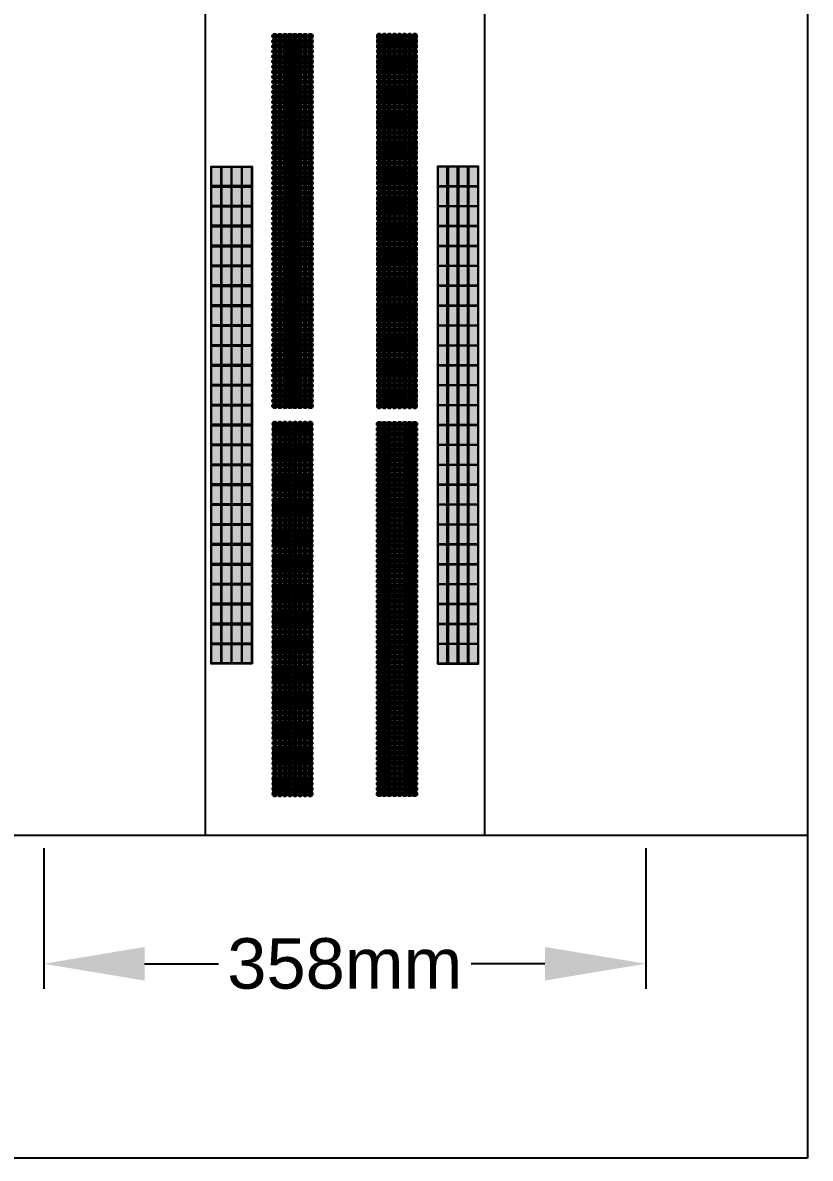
# Model space of a CAD drawing. Header units: millimetres. Extents: x 3045 to 4291, y 1005 to 2028.
# Drawn here: x 3550 to 4019, y 1005 to 1680 of the extents above; entities that cross this region are included whole.
import ezdxf

# ---------------------------------------------------------------- set-up
doc = ezdxf.new("R2010")
doc.units = ezdxf.units.MM
doc.styles.get("Standard").update_dxf_attribs({"font": 'arial.ttf'})
doc.dimstyles.new('dimension', dxfattribs={"dimscale": 12, "dimtxt": 2.5, "dimasz": 5, "dimexe": 1.25, "dimexo": 0.625, "dimtad": 0, "dimtih": 1, "dimtoh": 1, "dimdsep": 46, "dimtxsty": 'Standard', "dimcen": 2.5, "dimclrd": 30, "dimclre": 30, "dimclrt": 30, "dimadec": 0, "dimazin": 0, "dimtfac": 1, "dimtmove": 0, "dimatfit": 3, "dimfxl": 1, "dimtfillclr": 5, "dimarcsym": 0})

# ---------------------------------------------------------------- blocks, each defined once
blk = doc.blocks.new('*D17')
at = {"color": 30, "lineweight": -2, "transparency": 16777216}
for p, q in [((4024.4, 1889.01), (4233.55, 1889.01)), ((4218.55, 1829.01), (4218.55, 1469.83)), ((4218.55, 1065.01), (4218.55, 1424.19)), ((4024.4, 1005.01), (4233.55, 1005.01))]:
    blk.add_line(p, q, dxfattribs=at)
at = {"color": 30, "transparency": 16777216}
for points in [[(4208.55, 1829.01), (4228.55, 1829.01), (4218.55, 1889.01)], [(4208.55, 1065.01), (4228.55, 1065.01), (4218.55, 1005.01)]]:
    blk.add_solid(points, dxfattribs=at)
at = {"layer": 'Defpoints', "color": 0, "transparency": 16777216}
for p in [(4016.9, 1889.01), (4016.9, 1005.01), (4218.55, 1005.01)]:
    blk.add_point(p, dxfattribs=at)
at = {"color": 30, "transparency": 16777216, "insert": (4218.55, 1447.01), "char_height": 30, "attachment_point": 5}
blk.add_mtext('884mm', dxfattribs=at)
blk = doc.blocks.new('*U138')
at = {"true_color": 0xed1f24}
h = blk.add_hatch(color=240, dxfattribs=at)
h.dxf.hatch_style = 1
h.paths.add_polyline_path([(-3.05, -5.915), (3.05, -5.915), (3.05, 5.915), (-3.05, 5.915)])
h.paths.add_polyline_path([(-2.8, -5.665), (2.8, -5.665), (2.8, 5.665), (-2.8, 5.665)], flags=16)
at = {"true_color": 0x636466}
h = blk.add_hatch(color=251, dxfattribs=at)
h.dxf.hatch_style = 1
h.paths.add_polyline_path([(-2.8, -5.665), (2.8, -5.665), (2.8, 5.665), (-2.8, 5.665)])
for points in [[(-3.05, -5.915), (3.05, -5.915), (3.05, 5.915), (-3.05, 5.915)], [(-2.8, -5.665), (2.8, -5.665), (2.8, 5.665), (-2.8, 5.665)]]:
    blk.add_lwpolyline(points, close=True)
blk = doc.blocks.new('*U139')
at = {"color": 0, "linetype": 'ByBlock', "lineweight": -2, "transparency": 16777216}
for p in [(0, 283.92), (6.1, 283.92), (12.2, 283.92), (18.3, 283.92), (0, 272.09), (6.1, 272.09), (12.2, 272.09), (18.3, 272.09), (0, 260.26), (6.1, 260.26), (12.2, 260.26), (18.3, 260.26), (0, 248.43), (6.1, 248.43), (12.2, 248.43), (18.3, 248.43), (0, 236.6), (6.1, 236.6), (12.2, 236.6), (18.3, 236.6), (0, 224.77), (6.1, 224.77), (12.2, 224.77), (18.3, 224.77), (0, 212.94), (6.1, 212.94), (12.2, 212.94), (18.3, 212.94), (0, 201.11), (6.1, 201.11), (12.2, 201.11), (18.3, 201.11), (0, 189.28), (6.1, 189.28), (12.2, 189.28), (18.3, 189.28), (0, 177.45), (6.1, 177.45), (12.2, 177.45), (18.3, 177.45), (0, 165.62), (6.1, 165.62), (12.2, 165.62), (18.3, 165.62), (0, 153.79), (6.1, 153.79), (12.2, 153.79), (18.3, 153.79), (0, 141.96), (6.1, 141.96), (12.2, 141.96), (18.3, 141.96), (0, 130.13), (6.1, 130.13), (12.2, 130.13), (18.3, 130.13), (0, 118.3), (6.1, 118.3), (12.2, 118.3), (18.3, 118.3), (0, 106.47), (6.1, 106.47), (12.2, 106.47), (18.3, 106.47), (0, 94.64), (6.1, 94.64), (12.2, 94.64), (18.3, 94.64), (0, 82.81), (6.1, 82.81), (12.2, 82.81), (18.3, 82.81), (0, 70.98), (6.1, 70.98), (12.2, 70.98), (18.3, 70.98), (0, 59.15), (6.1, 59.15), (12.2, 59.15), (18.3, 59.15), (0, 47.32), (6.1, 47.32), (12.2, 47.32), (18.3, 47.32), (0, 35.49), (6.1, 35.49), (12.2, 35.49), (18.3, 35.49), (0, 23.66), (6.1, 23.66), (12.2, 23.66), (18.3, 23.66), (0, 11.83), (6.1, 11.83), (12.2, 11.83), (18.3, 11.83), (0, 0), (6.1, 0), (12.2, 0), (18.3, 0)]:
    blk.add_blockref('*U138', p, dxfattribs=at)
blk = doc.blocks.new('*U140')
at = {"true_color": 0x939598}
h = blk.add_hatch(color=252, dxfattribs=at)
h.dxf.hatch_style = 1
h.paths.add_polyline_path([(1.505, 0, 1), (-1.505, 0, 1)])
h.paths.add_polyline_path([(1.38, 0, 1), (-1.38, 0, 1)], flags=16)
at = {"true_color": 0x991b1e}
h = blk.add_hatch(color=244, dxfattribs=at)
h.dxf.hatch_style = 1
h.paths.add_polyline_path([(1.38, 0, 1), (-1.38, 0, 1)])
for radius in [1.505, 1.38]:
    blk.add_circle((0, 0), radius)
blk = doc.blocks.new('*U141')
at = {"color": 0, "linetype": 'ByBlock', "lineweight": -2, "transparency": 16777216}
for p in [(0, 219.73), (0, 216.72), (3.01, 219.73), (3.01, 216.72), (6.02, 219.73), (6.02, 216.72), (9.03, 219.73), (9.03, 216.72), (12.04, 219.73), (12.04, 216.72), (15.05, 219.73), (15.05, 216.72), (18.06, 219.73), (18.06, 216.72), (21.07, 219.73), (21.07, 216.72), (0, 213.71), (0, 210.7), (3.01, 213.71), (3.01, 210.7), (6.02, 213.71), (6.02, 210.7), (9.03, 213.71), (9.03, 210.7), (12.04, 213.71), (12.04, 210.7), (15.05, 213.71), (15.05, 210.7), (18.06, 213.71), (18.06, 210.7), (21.07, 213.71), (21.07, 210.7), (0, 207.69), (0, 204.68), (0, 201.67), (3.01, 207.69), (3.01, 204.68), (3.01, 201.67), (6.02, 207.69), (6.02, 204.68), (6.02, 201.67), (9.03, 207.69), (9.03, 204.68), (9.03, 201.67), (12.04, 207.69), (12.04, 204.68), (12.04, 201.67), (15.05, 207.69), (15.05, 204.68), (15.05, 201.67), (18.06, 207.69), (18.06, 204.68), (18.06, 201.67), (21.07, 207.69), (21.07, 204.68), (21.07, 201.67), (0, 198.66), (0, 195.65), (3.01, 198.66), (3.01, 195.65), (6.02, 198.66), (6.02, 195.65), (9.03, 198.66), (9.03, 195.65), (12.04, 198.66), (12.04, 195.65), (15.05, 198.66), (15.05, 195.65), (18.06, 198.66), (18.06, 195.65), (21.07, 198.66), (21.07, 195.65), (0, 192.64), (0, 189.63), (3.01, 192.64), (3.01, 189.63), (6.02, 192.64), (6.02, 189.63), (9.03, 192.64), (9.03, 189.63), (12.04, 192.64), (12.04, 189.63), (15.05, 192.64), (15.05, 189.63), (18.06, 192.64), (18.06, 189.63), (21.07, 192.64), (21.07, 189.63), (0, 186.62), (0, 183.61), (3.01, 186.62), (3.01, 183.61), (6.02, 186.62), (6.02, 183.61), (9.03, 186.62), (9.03, 183.61), (12.04, 186.62), (12.04, 183.61), (15.05, 186.62), (15.05, 183.61), (18.06, 186.62), (18.06, 183.61), (21.07, 186.62), (21.07, 183.61), (0, 180.6), (0, 177.59), (0, 174.58), (3.01, 180.6), (3.01, 177.59), (3.01, 174.58), (6.02, 180.6), (6.02, 177.59), (6.02, 174.58), (9.03, 180.6), (9.03, 177.59), (9.03, 174.58), (12.04, 180.6), (12.04, 177.59), (12.04, 174.58), (15.05, 180.6), (15.05, 177.59), (15.05, 174.58), (18.06, 180.6), (18.06, 177.59), (18.06, 174.58), (21.07, 180.6), (21.07, 177.59), (21.07, 174.58), (0, 171.57), (0, 168.56), (3.01, 171.57), (3.01, 168.56), (6.02, 171.57), (6.02, 168.56), (9.03, 171.57), (9.03, 168.56), (12.04, 171.57), (12.04, 168.56), (15.05, 171.57), (15.05, 168.56), (18.06, 171.57), (18.06, 168.56), (21.07, 171.57), (21.07, 168.56), (0, 165.55), (0, 162.54), (3.01, 165.55), (3.01, 162.54), (6.02, 165.55), (6.02, 162.54), (9.03, 165.55), (9.03, 162.54), (12.04, 165.55), (12.04, 162.54), (15.05, 165.55), (15.05, 162.54), (18.06, 165.55), (18.06, 162.54), (21.07, 165.55), (21.07, 162.54), (0, 159.53), (0, 156.52), (3.01, 159.53), (3.01, 156.52), (6.02, 159.53), (6.02, 156.52), (9.03, 159.53), (9.03, 156.52), (12.04, 159.53), (12.04, 156.52), (15.05, 159.53), (15.05, 156.52), (18.06, 159.53), (18.06, 156.52), (21.07, 159.53), (21.07, 156.52), (0, 153.51), (0, 150.5), (0, 147.49), (3.01, 153.51), (3.01, 150.5), (3.01, 147.49), (6.02, 153.51), (6.02, 150.5), (6.02, 147.49), (9.03, 153.51), (9.03, 150.5), (9.03, 147.49), (12.04, 153.51), (12.04, 150.5), (12.04, 147.49), (15.05, 153.51), (15.05, 150.5), (15.05, 147.49), (18.06, 153.51), (18.06, 150.5), (18.06, 147.49), (21.07, 153.51), (21.07, 150.5), (21.07, 147.49), (0, 144.48), (0, 141.47), (3.01, 144.48), (3.01, 141.47), (6.02, 144.48), (6.02, 141.47), (9.03, 144.48), (9.03, 141.47), (12.04, 144.48), (12.04, 141.47), (15.05, 144.48), (15.05, 141.47), (18.06, 144.48), (18.06, 141.47), (21.07, 144.48), (21.07, 141.47), (0, 138.46), (0, 135.45), (3.01, 138.46), (3.01, 135.45), (6.02, 138.46), (6.02, 135.45), (9.03, 138.46), (9.03, 135.45), (12.04, 138.46), (12.04, 135.45), (15.05, 138.46), (15.05, 135.45), (18.06, 138.46), (18.06, 135.45), (21.07, 138.46), (21.07, 135.45), (0, 132.44), (0, 129.43), (3.01, 132.44), (3.01, 129.43), (6.02, 132.44), (6.02, 129.43), (9.03, 132.44), (9.03, 129.43), (12.04, 132.44), (12.04, 129.43), (15.05, 132.44), (15.05, 129.43), (18.06, 132.44), (18.06, 129.43), (21.07, 132.44), (21.07, 129.43), (0, 126.42), (0, 123.41), (0, 120.4), (3.01, 126.42), (3.01, 123.41), (3.01, 120.4), (6.02, 126.42), (6.02, 123.41), (6.02, 120.4), (9.03, 126.42), (9.03, 123.41), (9.03, 120.4), (12.04, 126.42), (12.04, 123.41), (12.04, 120.4), (15.05, 126.42), (15.05, 123.41), (15.05, 120.4), (18.06, 126.42), (18.06, 123.41), (18.06, 120.4), (21.07, 126.42), (21.07, 123.41), (21.07, 120.4), (0, 117.39), (0, 114.38), (3.01, 117.39), (3.01, 114.38), (6.02, 117.39), (6.02, 114.38), (9.03, 117.39), (9.03, 114.38), (12.04, 117.39), (12.04, 114.38), (15.05, 117.39), (15.05, 114.38), (18.06, 117.39), (18.06, 114.38), (21.07, 117.39), (21.07, 114.38), (0, 111.37), (0, 108.36), (3.01, 111.37), (3.01, 108.36), (6.02, 111.37), (6.02, 108.36), (9.03, 111.37), (9.03, 108.36), (12.04, 111.37), (12.04, 108.36), (15.05, 111.37), (15.05, 108.36), (18.06, 111.37), (18.06, 108.36), (21.07, 111.37), (21.07, 108.36), (0, 105.35), (0, 102.34), (3.01, 105.35), (3.01, 102.34), (6.02, 105.35), (6.02, 102.34), (9.03, 105.35), (9.03, 102.34), (12.04, 105.35), (12.04, 102.34), (15.05, 105.35), (15.05, 102.34), (18.06, 105.35), (18.06, 102.34), (21.07, 105.35), (21.07, 102.34), (0, 99.33), (0, 96.32), (0, 93.31), (3.01, 99.33), (3.01, 96.32), (3.01, 93.31), (6.02, 99.33), (6.02, 96.32), (6.02, 93.31), (9.03, 99.33), (9.03, 96.32), (9.03, 93.31), (12.04, 99.33), (12.04, 96.32), (12.04, 93.31), (15.05, 99.33), (15.05, 96.32), (15.05, 93.31), (18.06, 99.33), (18.06, 96.32), (18.06, 93.31), (21.07, 99.33), (21.07, 96.32), (21.07, 93.31), (0, 90.3), (0, 87.29), (3.01, 90.3), (3.01, 87.29), (6.02, 90.3), (6.02, 87.29), (9.03, 90.3), (9.03, 87.29), (12.04, 90.3), (12.04, 87.29), (15.05, 90.3), (15.05, 87.29), (18.06, 90.3), (18.06, 87.29), (21.07, 90.3), (21.07, 87.29), (0, 84.28), (0, 81.27), (3.01, 84.28), (3.01, 81.27), (6.02, 84.28), (6.02, 81.27), (9.03, 84.28), (9.03, 81.27), (12.04, 84.28), (12.04, 81.27), (15.05, 84.28), (15.05, 81.27), (18.06, 84.28), (18.06, 81.27), (21.07, 84.28), (21.07, 81.27), (0, 78.26), (0, 75.25), (3.01, 78.26), (3.01, 75.25), (6.02, 78.26), (6.02, 75.25), (9.03, 78.26), (9.03, 75.25), (12.04, 78.26), (12.04, 75.25), (15.05, 78.26), (15.05, 75.25), (18.06, 78.26), (18.06, 75.25), (21.07, 78.26), (21.07, 75.25), (0, 72.24), (0, 69.23), (0, 66.22), (3.01, 72.24), (3.01, 69.23), (3.01, 66.22), (6.02, 72.24), (6.02, 69.23), (6.02, 66.22), (9.03, 72.24), (9.03, 69.23), (9.03, 66.22), (12.04, 72.24), (12.04, 69.23), (12.04, 66.22), (15.05, 72.24), (15.05, 69.23), (15.05, 66.22), (18.06, 72.24), (18.06, 69.23), (18.06, 66.22), (21.07, 72.24), (21.07, 69.23), (21.07, 66.22), (0, 63.21), (0, 60.2), (3.01, 63.21), (3.01, 60.2), (6.02, 63.21), (6.02, 60.2), (9.03, 63.21), (9.03, 60.2), (12.04, 63.21), (12.04, 60.2), (15.05, 63.21), (15.05, 60.2), (18.06, 63.21), (18.06, 60.2), (21.07, 63.21), (21.07, 60.2), (0, 57.19), (0, 54.18), (3.01, 57.19), (3.01, 54.18), (6.02, 57.19), (6.02, 54.18), (9.03, 57.19), (9.03, 54.18), (12.04, 57.19), (12.04, 54.18), (15.05, 57.19), (15.05, 54.18), (18.06, 57.19), (18.06, 54.18), (21.07, 57.19), (21.07, 54.18), (0, 51.17), (0, 48.16), (3.01, 51.17), (3.01, 48.16), (6.02, 51.17), (6.02, 48.16), (9.03, 51.17), (9.03, 48.16), (12.04, 51.17), (12.04, 48.16), (15.05, 51.17), (15.05, 48.16), (18.06, 51.17), (18.06, 48.16), (21.07, 51.17), (21.07, 48.16), (0, 45.15), (0, 42.14), (0, 39.13), (3.01, 45.15), (3.01, 42.14), (3.01, 39.13), (6.02, 45.15), (6.02, 42.14), (6.02, 39.13), (9.03, 45.15), (9.03, 42.14), (9.03, 39.13), (12.04, 45.15), (12.04, 42.14), (12.04, 39.13), (15.05, 45.15), (15.05, 42.14), (15.05, 39.13), (18.06, 45.15), (18.06, 42.14), (18.06, 39.13), (21.07, 45.15), (21.07, 42.14), (21.07, 39.13), (0, 36.12), (0, 33.11), (3.01, 36.12), (3.01, 33.11), (6.02, 36.12), (6.02, 33.11), (9.03, 36.12), (9.03, 33.11), (12.04, 36.12), (12.04, 33.11), (15.05, 36.12), (15.05, 33.11), (18.06, 36.12), (18.06, 33.11), (21.07, 36.12), (21.07, 33.11), (0, 30.1), (0, 27.09), (3.01, 30.1), (3.01, 27.09), (6.02, 30.1), (6.02, 27.09), (9.03, 30.1), (9.03, 27.09), (12.04, 30.1), (12.04, 27.09), (15.05, 30.1), (15.05, 27.09), (18.06, 30.1), (18.06, 27.09), (21.07, 30.1), (21.07, 27.09), (0, 24.08), (0, 21.07), (3.01, 24.08), (3.01, 21.07), (6.02, 21.07), (6.02, 24.08), (9.03, 24.08), (9.03, 21.07), (12.04, 24.08), (12.04, 21.07), (15.05, 24.08), (15.05, 21.07), (18.06, 24.08), (18.06, 21.07), (21.07, 24.08), (21.07, 21.07), (0, 18.06), (0, 15.05), (0, 12.04), (3.01, 18.06), (3.01, 15.05), (3.01, 12.04), (6.02, 18.06), (6.02, 15.05), (6.02, 12.04), (9.03, 12.04), (9.03, 18.06), (9.03, 15.05), (12.04, 18.06), (12.04, 15.05), (12.04, 12.04), (15.05, 18.06), (15.05, 15.05), (15.05, 12.04), (18.06, 18.06), (18.06, 15.05), (18.06, 12.04), (21.07, 18.06), (21.07, 15.05), (21.07, 12.04), (0, 9.03), (0, 6.02), (3.01, 9.03), (3.01, 6.02), (6.02, 9.03), (6.02, 6.02), (9.03, 9.03), (9.03, 6.02), (12.04, 9.03), (12.04, 6.02), (15.05, 9.03), (15.05, 6.02), (18.06, 9.03), (18.06, 6.02), (21.07, 9.03), (21.07, 6.02), (0, 3.01), (0, 0), (3.01, 3.01), (3.01, 0), (6.02, 3.01), (6.02, 0), (9.03, 3.01), (9.03, 0), (12.04, 3.01), (12.04, 0), (15.05, 3.01), (15.05, 0), (18.06, 3.01), (18.06, 0), (21.07, 3.01), (21.07, 0)]:
    blk.add_blockref('*U140', p, dxfattribs=at)
blk = doc.blocks.new('*U130')
at = {"true_color": 0x939598}
h = blk.add_hatch(color=252, dxfattribs=at)
h.dxf.hatch_style = 1
h.paths.add_polyline_path([(1.505, 0, 1), (-1.505, 0, 1)])
h.paths.add_polyline_path([(1.38, 0, 1), (-1.38, 0, 1)], flags=16)
at = {"true_color": 0x991b1e}
h = blk.add_hatch(color=244, dxfattribs=at)
h.dxf.hatch_style = 1
h.paths.add_polyline_path([(1.38, 0, 1), (-1.38, 0, 1)])
for radius in [1.505, 1.38]:
    blk.add_circle((0, 0), radius)
blk = doc.blocks.new('*U131')
at = {"color": 0, "linetype": 'ByBlock', "lineweight": -2, "transparency": 16777216}
for p in [(0, 219.73), (0, 216.72), (3.01, 219.73), (3.01, 216.72), (6.02, 219.73), (6.02, 216.72), (9.03, 219.73), (9.03, 216.72), (12.04, 219.73), (12.04, 216.72), (15.05, 219.73), (15.05, 216.72), (18.06, 219.73), (18.06, 216.72), (21.07, 219.73), (21.07, 216.72), (0, 213.71), (0, 210.7), (3.01, 213.71), (3.01, 210.7), (6.02, 213.71), (6.02, 210.7), (9.03, 213.71), (9.03, 210.7), (12.04, 213.71), (12.04, 210.7), (15.05, 213.71), (15.05, 210.7), (18.06, 213.71), (18.06, 210.7), (21.07, 213.71), (21.07, 210.7), (0, 207.69), (0, 204.68), (0, 201.67), (3.01, 207.69), (3.01, 204.68), (3.01, 201.67), (6.02, 207.69), (6.02, 204.68), (6.02, 201.67), (9.03, 207.69), (9.03, 204.68), (9.03, 201.67), (12.04, 207.69), (12.04, 204.68), (12.04, 201.67), (15.05, 207.69), (15.05, 204.68), (15.05, 201.67), (18.06, 207.69), (18.06, 204.68), (18.06, 201.67), (21.07, 207.69), (21.07, 204.68), (21.07, 201.67), (0, 198.66), (0, 195.65), (3.01, 198.66), (3.01, 195.65), (6.02, 198.66), (6.02, 195.65), (9.03, 198.66), (9.03, 195.65), (12.04, 198.66), (12.04, 195.65), (15.05, 198.66), (15.05, 195.65), (18.06, 198.66), (18.06, 195.65), (21.07, 198.66), (21.07, 195.65), (0, 192.64), (0, 189.63), (3.01, 192.64), (3.01, 189.63), (6.02, 192.64), (6.02, 189.63), (9.03, 192.64), (9.03, 189.63), (12.04, 192.64), (12.04, 189.63), (15.05, 192.64), (15.05, 189.63), (18.06, 192.64), (18.06, 189.63), (21.07, 192.64), (21.07, 189.63), (0, 186.62), (0, 183.61), (3.01, 186.62), (3.01, 183.61), (6.02, 186.62), (6.02, 183.61), (9.03, 186.62), (9.03, 183.61), (12.04, 186.62), (12.04, 183.61), (15.05, 186.62), (15.05, 183.61), (18.06, 186.62), (18.06, 183.61), (21.07, 186.62), (21.07, 183.61), (0, 180.6), (0, 177.59), (0, 174.58), (3.01, 180.6), (3.01, 177.59), (3.01, 174.58), (6.02, 180.6), (6.02, 177.59), (6.02, 174.58), (9.03, 180.6), (9.03, 177.59), (9.03, 174.58), (12.04, 180.6), (12.04, 177.59), (12.04, 174.58), (15.05, 180.6), (15.05, 177.59), (15.05, 174.58), (18.06, 180.6), (18.06, 177.59), (18.06, 174.58), (21.07, 180.6), (21.07, 177.59), (21.07, 174.58), (0, 171.57), (0, 168.56), (3.01, 171.57), (3.01, 168.56), (6.02, 171.57), (6.02, 168.56), (9.03, 171.57), (9.03, 168.56), (12.04, 171.57), (12.04, 168.56), (15.05, 171.57), (15.05, 168.56), (18.06, 171.57), (18.06, 168.56), (21.07, 171.57), (21.07, 168.56), (0, 165.55), (0, 162.54), (3.01, 165.55), (3.01, 162.54), (6.02, 165.55), (6.02, 162.54), (9.03, 165.55), (9.03, 162.54), (12.04, 165.55), (12.04, 162.54), (15.05, 165.55), (15.05, 162.54), (18.06, 165.55), (18.06, 162.54), (21.07, 165.55), (21.07, 162.54), (0, 159.53), (0, 156.52), (3.01, 159.53), (3.01, 156.52), (6.02, 159.53), (6.02, 156.52), (9.03, 159.53), (9.03, 156.52), (12.04, 159.53), (12.04, 156.52), (15.05, 159.53), (15.05, 156.52), (18.06, 159.53), (18.06, 156.52), (21.07, 159.53), (21.07, 156.52), (0, 153.51), (0, 150.5), (0, 147.49), (3.01, 153.51), (3.01, 150.5), (3.01, 147.49), (6.02, 153.51), (6.02, 150.5), (6.02, 147.49), (9.03, 153.51), (9.03, 150.5), (9.03, 147.49), (12.04, 153.51), (12.04, 150.5), (12.04, 147.49), (15.05, 153.51), (15.05, 150.5), (15.05, 147.49), (18.06, 153.51), (18.06, 150.5), (18.06, 147.49), (21.07, 153.51), (21.07, 150.5), (21.07, 147.49), (0, 144.48), (0, 141.47), (3.01, 144.48), (3.01, 141.47), (6.02, 144.48), (6.02, 141.47), (9.03, 144.48), (9.03, 141.47), (12.04, 144.48), (12.04, 141.47), (15.05, 144.48), (15.05, 141.47), (18.06, 144.48), (18.06, 141.47), (21.07, 144.48), (21.07, 141.47), (0, 138.46), (0, 135.45), (3.01, 138.46), (3.01, 135.45), (6.02, 138.46), (6.02, 135.45), (9.03, 138.46), (9.03, 135.45), (12.04, 138.46), (12.04, 135.45), (15.05, 138.46), (15.05, 135.45), (18.06, 138.46), (18.06, 135.45), (21.07, 138.46), (21.07, 135.45), (0, 132.44), (0, 129.43), (3.01, 132.44), (3.01, 129.43), (6.02, 132.44), (6.02, 129.43), (9.03, 132.44), (9.03, 129.43), (12.04, 132.44), (12.04, 129.43), (15.05, 132.44), (15.05, 129.43), (18.06, 132.44), (18.06, 129.43), (21.07, 132.44), (21.07, 129.43), (0, 126.42), (0, 123.41), (0, 120.4), (3.01, 126.42), (3.01, 123.41), (3.01, 120.4), (6.02, 126.42), (6.02, 123.41), (6.02, 120.4), (9.03, 126.42), (9.03, 123.41), (9.03, 120.4), (12.04, 126.42), (12.04, 123.41), (12.04, 120.4), (15.05, 126.42), (15.05, 123.41), (15.05, 120.4), (18.06, 126.42), (18.06, 123.41), (18.06, 120.4), (21.07, 126.42), (21.07, 123.41), (21.07, 120.4), (0, 117.39), (0, 114.38), (3.01, 117.39), (3.01, 114.38), (6.02, 117.39), (6.02, 114.38), (9.03, 117.39), (9.03, 114.38), (12.04, 117.39), (12.04, 114.38), (15.05, 117.39), (15.05, 114.38), (18.06, 117.39), (18.06, 114.38), (21.07, 117.39), (21.07, 114.38), (0, 111.37), (0, 108.36), (3.01, 111.37), (3.01, 108.36), (6.02, 111.37), (6.02, 108.36), (9.03, 111.37), (9.03, 108.36), (12.04, 111.37), (12.04, 108.36), (15.05, 111.37), (15.05, 108.36), (18.06, 111.37), (18.06, 108.36), (21.07, 111.37), (21.07, 108.36), (0, 105.35), (0, 102.34), (3.01, 105.35), (3.01, 102.34), (6.02, 105.35), (6.02, 102.34), (9.03, 105.35), (9.03, 102.34), (12.04, 105.35), (12.04, 102.34), (15.05, 105.35), (15.05, 102.34), (18.06, 105.35), (18.06, 102.34), (21.07, 105.35), (21.07, 102.34), (0, 99.33), (0, 96.32), (0, 93.31), (3.01, 99.33), (3.01, 96.32), (3.01, 93.31), (6.02, 99.33), (6.02, 96.32), (6.02, 93.31), (9.03, 99.33), (9.03, 96.32), (9.03, 93.31), (12.04, 99.33), (12.04, 96.32), (12.04, 93.31), (15.05, 99.33), (15.05, 96.32), (15.05, 93.31), (18.06, 99.33), (18.06, 96.32), (18.06, 93.31), (21.07, 99.33), (21.07, 96.32), (21.07, 93.31), (0, 90.3), (0, 87.29), (3.01, 90.3), (3.01, 87.29), (6.02, 90.3), (6.02, 87.29), (9.03, 90.3), (9.03, 87.29), (12.04, 90.3), (12.04, 87.29), (15.05, 90.3), (15.05, 87.29), (18.06, 90.3), (18.06, 87.29), (21.07, 90.3), (21.07, 87.29), (0, 84.28), (0, 81.27), (3.01, 84.28), (3.01, 81.27), (6.02, 84.28), (6.02, 81.27), (9.03, 84.28), (9.03, 81.27), (12.04, 84.28), (12.04, 81.27), (15.05, 84.28), (15.05, 81.27), (18.06, 84.28), (18.06, 81.27), (21.07, 84.28), (21.07, 81.27), (0, 78.26), (0, 75.25), (3.01, 78.26), (3.01, 75.25), (6.02, 78.26), (6.02, 75.25), (9.03, 78.26), (9.03, 75.25), (12.04, 78.26), (12.04, 75.25), (15.05, 78.26), (15.05, 75.25), (18.06, 78.26), (18.06, 75.25), (21.07, 78.26), (21.07, 75.25), (0, 72.24), (0, 69.23), (0, 66.22), (3.01, 72.24), (3.01, 69.23), (3.01, 66.22), (6.02, 72.24), (6.02, 69.23), (6.02, 66.22), (9.03, 72.24), (9.03, 69.23), (9.03, 66.22), (12.04, 72.24), (12.04, 69.23), (12.04, 66.22), (15.05, 72.24), (15.05, 69.23), (15.05, 66.22), (18.06, 72.24), (18.06, 69.23), (18.06, 66.22), (21.07, 72.24), (21.07, 69.23), (21.07, 66.22), (0, 63.21), (0, 60.2), (3.01, 63.21), (3.01, 60.2), (6.02, 63.21), (6.02, 60.2), (9.03, 63.21), (9.03, 60.2), (12.04, 63.21), (12.04, 60.2), (15.05, 63.21), (15.05, 60.2), (18.06, 63.21), (18.06, 60.2), (21.07, 63.21), (21.07, 60.2), (0, 57.19), (0, 54.18), (3.01, 57.19), (3.01, 54.18), (6.02, 57.19), (6.02, 54.18), (9.03, 57.19), (9.03, 54.18), (12.04, 57.19), (12.04, 54.18), (15.05, 57.19), (15.05, 54.18), (18.06, 57.19), (18.06, 54.18), (21.07, 57.19), (21.07, 54.18), (0, 51.17), (0, 48.16), (3.01, 51.17), (3.01, 48.16), (6.02, 51.17), (6.02, 48.16), (9.03, 51.17), (9.03, 48.16), (12.04, 51.17), (12.04, 48.16), (15.05, 51.17), (15.05, 48.16), (18.06, 51.17), (18.06, 48.16), (21.07, 51.17), (21.07, 48.16), (0, 45.15), (0, 42.14), (0, 39.13), (3.01, 45.15), (3.01, 42.14), (3.01, 39.13), (6.02, 45.15), (6.02, 42.14), (6.02, 39.13), (9.03, 45.15), (9.03, 42.14), (9.03, 39.13), (12.04, 45.15), (12.04, 42.14), (12.04, 39.13), (15.05, 45.15), (15.05, 42.14), (15.05, 39.13), (18.06, 45.15), (18.06, 42.14), (18.06, 39.13), (21.07, 45.15), (21.07, 42.14), (21.07, 39.13), (0, 36.12), (0, 33.11), (3.01, 36.12), (3.01, 33.11), (6.02, 36.12), (6.02, 33.11), (9.03, 36.12), (9.03, 33.11), (12.04, 36.12), (12.04, 33.11), (15.05, 36.12), (15.05, 33.11), (18.06, 36.12), (18.06, 33.11), (21.07, 36.12), (21.07, 33.11), (0, 30.1), (0, 27.09), (3.01, 30.1), (3.01, 27.09), (6.02, 30.1), (6.02, 27.09), (9.03, 30.1), (9.03, 27.09), (12.04, 30.1), (12.04, 27.09), (15.05, 30.1), (15.05, 27.09), (18.06, 30.1), (18.06, 27.09), (21.07, 30.1), (21.07, 27.09), (0, 24.08), (0, 21.07), (3.01, 24.08), (3.01, 21.07), (6.02, 21.07), (6.02, 24.08), (9.03, 24.08), (9.03, 21.07), (12.04, 24.08), (12.04, 21.07), (15.05, 24.08), (15.05, 21.07), (18.06, 24.08), (18.06, 21.07), (21.07, 24.08), (21.07, 21.07), (0, 18.06), (0, 15.05), (0, 12.04), (3.01, 18.06), (3.01, 15.05), (3.01, 12.04), (6.02, 18.06), (6.02, 15.05), (6.02, 12.04), (9.03, 12.04), (9.03, 18.06), (9.03, 15.05), (12.04, 18.06), (12.04, 15.05), (12.04, 12.04), (15.05, 18.06), (15.05, 15.05), (15.05, 12.04), (18.06, 18.06), (18.06, 15.05), (18.06, 12.04), (21.07, 18.06), (21.07, 15.05), (21.07, 12.04), (0, 9.03), (0, 6.02), (3.01, 9.03), (3.01, 6.02), (6.02, 9.03), (6.02, 6.02), (9.03, 9.03), (9.03, 6.02), (12.04, 9.03), (12.04, 6.02), (15.05, 9.03), (15.05, 6.02), (18.06, 9.03), (18.06, 6.02), (21.07, 9.03), (21.07, 6.02), (0, 3.01), (0, 0), (3.01, 3.01), (3.01, 0), (6.02, 3.01), (6.02, 0), (9.03, 3.01), (9.03, 0), (12.04, 3.01), (12.04, 0), (15.05, 3.01), (15.05, 0), (18.06, 3.01), (18.06, 0), (21.07, 3.01), (21.07, 0)]:
    blk.add_blockref('*U130', p, dxfattribs=at)
blk = doc.blocks.new('*U126')
at = {"true_color": 0xed1f24}
h = blk.add_hatch(color=240, dxfattribs=at)
h.dxf.hatch_style = 1
h.paths.add_polyline_path([(-3.05, -5.915), (3.05, -5.915), (3.05, 5.915), (-3.05, 5.915)])
h.paths.add_polyline_path([(-2.8, -5.665), (2.8, -5.665), (2.8, 5.665), (-2.8, 5.665)], flags=16)
at = {"true_color": 0x636466}
h = blk.add_hatch(color=251, dxfattribs=at)
h.dxf.hatch_style = 1
h.paths.add_polyline_path([(-2.8, -5.665), (2.8, -5.665), (2.8, 5.665), (-2.8, 5.665)])
for points in [[(-3.05, -5.915), (3.05, -5.915), (3.05, 5.915), (-3.05, 5.915)], [(-2.8, -5.665), (2.8, -5.665), (2.8, 5.665), (-2.8, 5.665)]]:
    blk.add_lwpolyline(points, close=True)
blk = doc.blocks.new('*U127')
at = {"color": 0, "linetype": 'ByBlock', "lineweight": -2, "transparency": 16777216}
for p in [(0, 283.92), (6.1, 283.92), (12.2, 283.92), (18.3, 283.92), (0, 272.09), (6.1, 272.09), (12.2, 272.09), (18.3, 272.09), (0, 260.26), (6.1, 260.26), (12.2, 260.26), (18.3, 260.26), (0, 248.43), (6.1, 248.43), (12.2, 248.43), (18.3, 248.43), (0, 236.6), (6.1, 236.6), (12.2, 236.6), (18.3, 236.6), (0, 224.77), (6.1, 224.77), (12.2, 224.77), (18.3, 224.77), (0, 212.94), (6.1, 212.94), (12.2, 212.94), (18.3, 212.94), (0, 201.11), (6.1, 201.11), (12.2, 201.11), (18.3, 201.11), (0, 189.28), (6.1, 189.28), (12.2, 189.28), (18.3, 189.28), (0, 177.45), (6.1, 177.45), (12.2, 177.45), (18.3, 177.45), (0, 165.62), (6.1, 165.62), (12.2, 165.62), (18.3, 165.62), (0, 153.79), (6.1, 153.79), (12.2, 153.79), (18.3, 153.79), (0, 141.96), (6.1, 141.96), (12.2, 141.96), (18.3, 141.96), (0, 130.13), (6.1, 130.13), (12.2, 130.13), (18.3, 130.13), (0, 118.3), (6.1, 118.3), (12.2, 118.3), (18.3, 118.3), (0, 106.47), (6.1, 106.47), (12.2, 106.47), (18.3, 106.47), (0, 94.64), (6.1, 94.64), (12.2, 94.64), (18.3, 94.64), (0, 82.81), (6.1, 82.81), (12.2, 82.81), (18.3, 82.81), (0, 70.98), (6.1, 70.98), (12.2, 70.98), (18.3, 70.98), (0, 59.15), (6.1, 59.15), (12.2, 59.15), (18.3, 59.15), (0, 47.32), (6.1, 47.32), (12.2, 47.32), (18.3, 47.32), (0, 35.49), (6.1, 35.49), (12.2, 35.49), (18.3, 35.49), (0, 23.66), (6.1, 23.66), (12.2, 23.66), (18.3, 23.66), (0, 11.83), (6.1, 11.83), (12.2, 11.83), (18.3, 11.83), (0, 0), (6.1, 0), (12.2, 0), (18.3, 0)]:
    blk.add_blockref('*U126', p, dxfattribs=at)
blk = doc.blocks.new('*U128')
at = {"true_color": 0x939598}
h = blk.add_hatch(color=252, dxfattribs=at)
h.dxf.hatch_style = 1
h.paths.add_polyline_path([(1.505, 0, 1), (-1.505, 0, 1)])
h.paths.add_polyline_path([(1.38, 0, 1), (-1.38, 0, 1)], flags=16)
at = {"true_color": 0x991b1e}
h = blk.add_hatch(color=244, dxfattribs=at)
h.dxf.hatch_style = 1
h.paths.add_polyline_path([(1.38, 0, 1), (-1.38, 0, 1)])
for radius in [1.505, 1.38]:
    blk.add_circle((0, 0), radius)
blk = doc.blocks.new('*U129')
at = {"color": 0, "linetype": 'ByBlock', "lineweight": -2, "transparency": 16777216}
for p in [(0, 219.73), (0, 216.72), (3.01, 219.73), (3.01, 216.72), (6.02, 219.73), (6.02, 216.72), (9.03, 219.73), (9.03, 216.72), (12.04, 219.73), (12.04, 216.72), (15.05, 219.73), (15.05, 216.72), (18.06, 219.73), (18.06, 216.72), (21.07, 219.73), (21.07, 216.72), (0, 213.71), (0, 210.7), (3.01, 213.71), (3.01, 210.7), (6.02, 213.71), (6.02, 210.7), (9.03, 213.71), (9.03, 210.7), (12.04, 213.71), (12.04, 210.7), (15.05, 213.71), (15.05, 210.7), (18.06, 213.71), (18.06, 210.7), (21.07, 213.71), (21.07, 210.7), (0, 207.69), (0, 204.68), (0, 201.67), (3.01, 207.69), (3.01, 204.68), (3.01, 201.67), (6.02, 207.69), (6.02, 204.68), (6.02, 201.67), (9.03, 207.69), (9.03, 204.68), (9.03, 201.67), (12.04, 207.69), (12.04, 204.68), (12.04, 201.67), (15.05, 207.69), (15.05, 204.68), (15.05, 201.67), (18.06, 207.69), (18.06, 204.68), (18.06, 201.67), (21.07, 207.69), (21.07, 204.68), (21.07, 201.67), (0, 198.66), (0, 195.65), (3.01, 198.66), (3.01, 195.65), (6.02, 198.66), (6.02, 195.65), (9.03, 198.66), (9.03, 195.65), (12.04, 198.66), (12.04, 195.65), (15.05, 198.66), (15.05, 195.65), (18.06, 198.66), (18.06, 195.65), (21.07, 198.66), (21.07, 195.65), (0, 192.64), (0, 189.63), (3.01, 192.64), (3.01, 189.63), (6.02, 192.64), (6.02, 189.63), (9.03, 192.64), (9.03, 189.63), (12.04, 192.64), (12.04, 189.63), (15.05, 192.64), (15.05, 189.63), (18.06, 192.64), (18.06, 189.63), (21.07, 192.64), (21.07, 189.63), (0, 186.62), (0, 183.61), (3.01, 186.62), (3.01, 183.61), (6.02, 186.62), (6.02, 183.61), (9.03, 186.62), (9.03, 183.61), (12.04, 186.62), (12.04, 183.61), (15.05, 186.62), (15.05, 183.61), (18.06, 186.62), (18.06, 183.61), (21.07, 186.62), (21.07, 183.61), (0, 180.6), (0, 177.59), (0, 174.58), (3.01, 180.6), (3.01, 177.59), (3.01, 174.58), (6.02, 180.6), (6.02, 177.59), (6.02, 174.58), (9.03, 180.6), (9.03, 177.59), (9.03, 174.58), (12.04, 180.6), (12.04, 177.59), (12.04, 174.58), (15.05, 180.6), (15.05, 177.59), (15.05, 174.58), (18.06, 180.6), (18.06, 177.59), (18.06, 174.58), (21.07, 180.6), (21.07, 177.59), (21.07, 174.58), (0, 171.57), (0, 168.56), (3.01, 171.57), (3.01, 168.56), (6.02, 171.57), (6.02, 168.56), (9.03, 171.57), (9.03, 168.56), (12.04, 171.57), (12.04, 168.56), (15.05, 171.57), (15.05, 168.56), (18.06, 171.57), (18.06, 168.56), (21.07, 171.57), (21.07, 168.56), (0, 165.55), (0, 162.54), (3.01, 165.55), (3.01, 162.54), (6.02, 165.55), (6.02, 162.54), (9.03, 165.55), (9.03, 162.54), (12.04, 165.55), (12.04, 162.54), (15.05, 165.55), (15.05, 162.54), (18.06, 165.55), (18.06, 162.54), (21.07, 165.55), (21.07, 162.54), (0, 159.53), (0, 156.52), (3.01, 159.53), (3.01, 156.52), (6.02, 159.53), (6.02, 156.52), (9.03, 159.53), (9.03, 156.52), (12.04, 159.53), (12.04, 156.52), (15.05, 159.53), (15.05, 156.52), (18.06, 159.53), (18.06, 156.52), (21.07, 159.53), (21.07, 156.52), (0, 153.51), (0, 150.5), (0, 147.49), (3.01, 153.51), (3.01, 150.5), (3.01, 147.49), (6.02, 153.51), (6.02, 150.5), (6.02, 147.49), (9.03, 153.51), (9.03, 150.5), (9.03, 147.49), (12.04, 153.51), (12.04, 150.5), (12.04, 147.49), (15.05, 153.51), (15.05, 150.5), (15.05, 147.49), (18.06, 153.51), (18.06, 150.5), (18.06, 147.49), (21.07, 153.51), (21.07, 150.5), (21.07, 147.49), (0, 144.48), (0, 141.47), (3.01, 144.48), (3.01, 141.47), (6.02, 144.48), (6.02, 141.47), (9.03, 144.48), (9.03, 141.47), (12.04, 144.48), (12.04, 141.47), (15.05, 144.48), (15.05, 141.47), (18.06, 144.48), (18.06, 141.47), (21.07, 144.48), (21.07, 141.47), (0, 138.46), (0, 135.45), (3.01, 138.46), (3.01, 135.45), (6.02, 138.46), (6.02, 135.45), (9.03, 138.46), (9.03, 135.45), (12.04, 138.46), (12.04, 135.45), (15.05, 138.46), (15.05, 135.45), (18.06, 138.46), (18.06, 135.45), (21.07, 138.46), (21.07, 135.45), (0, 132.44), (0, 129.43), (3.01, 132.44), (3.01, 129.43), (6.02, 132.44), (6.02, 129.43), (9.03, 132.44), (9.03, 129.43), (12.04, 132.44), (12.04, 129.43), (15.05, 132.44), (15.05, 129.43), (18.06, 132.44), (18.06, 129.43), (21.07, 132.44), (21.07, 129.43), (0, 126.42), (0, 123.41), (0, 120.4), (3.01, 126.42), (3.01, 123.41), (3.01, 120.4), (6.02, 126.42), (6.02, 123.41), (6.02, 120.4), (9.03, 126.42), (9.03, 123.41), (9.03, 120.4), (12.04, 126.42), (12.04, 123.41), (12.04, 120.4), (15.05, 126.42), (15.05, 123.41), (15.05, 120.4), (18.06, 126.42), (18.06, 123.41), (18.06, 120.4), (21.07, 126.42), (21.07, 123.41), (21.07, 120.4), (0, 117.39), (0, 114.38), (3.01, 117.39), (3.01, 114.38), (6.02, 117.39), (6.02, 114.38), (9.03, 117.39), (9.03, 114.38), (12.04, 117.39), (12.04, 114.38), (15.05, 117.39), (15.05, 114.38), (18.06, 117.39), (18.06, 114.38), (21.07, 117.39), (21.07, 114.38), (0, 111.37), (0, 108.36), (3.01, 111.37), (3.01, 108.36), (6.02, 111.37), (6.02, 108.36), (9.03, 111.37), (9.03, 108.36), (12.04, 111.37), (12.04, 108.36), (15.05, 111.37), (15.05, 108.36), (18.06, 111.37), (18.06, 108.36), (21.07, 111.37), (21.07, 108.36), (0, 105.35), (0, 102.34), (3.01, 105.35), (3.01, 102.34), (6.02, 105.35), (6.02, 102.34), (9.03, 105.35), (9.03, 102.34), (12.04, 105.35), (12.04, 102.34), (15.05, 105.35), (15.05, 102.34), (18.06, 105.35), (18.06, 102.34), (21.07, 105.35), (21.07, 102.34), (0, 99.33), (0, 96.32), (0, 93.31), (3.01, 99.33), (3.01, 96.32), (3.01, 93.31), (6.02, 99.33), (6.02, 96.32), (6.02, 93.31), (9.03, 99.33), (9.03, 96.32), (9.03, 93.31), (12.04, 99.33), (12.04, 96.32), (12.04, 93.31), (15.05, 99.33), (15.05, 96.32), (15.05, 93.31), (18.06, 99.33), (18.06, 96.32), (18.06, 93.31), (21.07, 99.33), (21.07, 96.32), (21.07, 93.31), (0, 90.3), (0, 87.29), (3.01, 90.3), (3.01, 87.29), (6.02, 90.3), (6.02, 87.29), (9.03, 90.3), (9.03, 87.29), (12.04, 90.3), (12.04, 87.29), (15.05, 90.3), (15.05, 87.29), (18.06, 90.3), (18.06, 87.29), (21.07, 90.3), (21.07, 87.29), (0, 84.28), (0, 81.27), (3.01, 84.28), (3.01, 81.27), (6.02, 84.28), (6.02, 81.27), (9.03, 84.28), (9.03, 81.27), (12.04, 84.28), (12.04, 81.27), (15.05, 84.28), (15.05, 81.27), (18.06, 84.28), (18.06, 81.27), (21.07, 84.28), (21.07, 81.27), (0, 78.26), (0, 75.25), (3.01, 78.26), (3.01, 75.25), (6.02, 78.26), (6.02, 75.25), (9.03, 78.26), (9.03, 75.25), (12.04, 78.26), (12.04, 75.25), (15.05, 78.26), (15.05, 75.25), (18.06, 78.26), (18.06, 75.25), (21.07, 78.26), (21.07, 75.25), (0, 72.24), (0, 69.23), (0, 66.22), (3.01, 72.24), (3.01, 69.23), (3.01, 66.22), (6.02, 72.24), (6.02, 69.23), (6.02, 66.22), (9.03, 72.24), (9.03, 69.23), (9.03, 66.22), (12.04, 72.24), (12.04, 69.23), (12.04, 66.22), (15.05, 72.24), (15.05, 69.23), (15.05, 66.22), (18.06, 72.24), (18.06, 69.23), (18.06, 66.22), (21.07, 72.24), (21.07, 69.23), (21.07, 66.22), (0, 63.21), (0, 60.2), (3.01, 63.21), (3.01, 60.2), (6.02, 63.21), (6.02, 60.2), (9.03, 63.21), (9.03, 60.2), (12.04, 63.21), (12.04, 60.2), (15.05, 63.21), (15.05, 60.2), (18.06, 63.21), (18.06, 60.2), (21.07, 63.21), (21.07, 60.2), (0, 57.19), (0, 54.18), (3.01, 57.19), (3.01, 54.18), (6.02, 57.19), (6.02, 54.18), (9.03, 57.19), (9.03, 54.18), (12.04, 57.19), (12.04, 54.18), (15.05, 57.19), (15.05, 54.18), (18.06, 57.19), (18.06, 54.18), (21.07, 57.19), (21.07, 54.18), (0, 51.17), (0, 48.16), (3.01, 51.17), (3.01, 48.16), (6.02, 51.17), (6.02, 48.16), (9.03, 51.17), (9.03, 48.16), (12.04, 51.17), (12.04, 48.16), (15.05, 51.17), (15.05, 48.16), (18.06, 51.17), (18.06, 48.16), (21.07, 51.17), (21.07, 48.16), (0, 45.15), (0, 42.14), (0, 39.13), (3.01, 45.15), (3.01, 42.14), (3.01, 39.13), (6.02, 45.15), (6.02, 42.14), (6.02, 39.13), (9.03, 45.15), (9.03, 42.14), (9.03, 39.13), (12.04, 45.15), (12.04, 42.14), (12.04, 39.13), (15.05, 45.15), (15.05, 42.14), (15.05, 39.13), (18.06, 45.15), (18.06, 42.14), (18.06, 39.13), (21.07, 45.15), (21.07, 42.14), (21.07, 39.13), (0, 36.12), (0, 33.11), (3.01, 36.12), (3.01, 33.11), (6.02, 36.12), (6.02, 33.11), (9.03, 36.12), (9.03, 33.11), (12.04, 36.12), (12.04, 33.11), (15.05, 36.12), (15.05, 33.11), (18.06, 36.12), (18.06, 33.11), (21.07, 36.12), (21.07, 33.11), (0, 30.1), (0, 27.09), (3.01, 30.1), (3.01, 27.09), (6.02, 30.1), (6.02, 27.09), (9.03, 30.1), (9.03, 27.09), (12.04, 30.1), (12.04, 27.09), (15.05, 30.1), (15.05, 27.09), (18.06, 30.1), (18.06, 27.09), (21.07, 30.1), (21.07, 27.09), (0, 24.08), (0, 21.07), (3.01, 24.08), (3.01, 21.07), (6.02, 21.07), (6.02, 24.08), (9.03, 24.08), (9.03, 21.07), (12.04, 24.08), (12.04, 21.07), (15.05, 24.08), (15.05, 21.07), (18.06, 24.08), (18.06, 21.07), (21.07, 24.08), (21.07, 21.07), (0, 18.06), (0, 15.05), (0, 12.04), (3.01, 18.06), (3.01, 15.05), (3.01, 12.04), (6.02, 18.06), (6.02, 15.05), (6.02, 12.04), (9.03, 12.04), (9.03, 18.06), (9.03, 15.05), (12.04, 18.06), (12.04, 15.05), (12.04, 12.04), (15.05, 18.06), (15.05, 15.05), (15.05, 12.04), (18.06, 18.06), (18.06, 15.05), (18.06, 12.04), (21.07, 18.06), (21.07, 15.05), (21.07, 12.04), (0, 9.03), (0, 6.02), (3.01, 9.03), (3.01, 6.02), (6.02, 9.03), (6.02, 6.02), (9.03, 9.03), (9.03, 6.02), (12.04, 9.03), (12.04, 6.02), (15.05, 9.03), (15.05, 6.02), (18.06, 9.03), (18.06, 6.02), (21.07, 9.03), (21.07, 6.02), (0, 3.01), (0, 0), (3.01, 3.01), (3.01, 0), (6.02, 3.01), (6.02, 0), (9.03, 3.01), (9.03, 0), (12.04, 3.01), (12.04, 0), (15.05, 3.01), (15.05, 0), (18.06, 3.01), (18.06, 0), (21.07, 3.01), (21.07, 0)]:
    blk.add_blockref('*U128', p, dxfattribs=at)
blk = doc.blocks.new('*U142')
at = {"true_color": 0x939598}
h = blk.add_hatch(color=252, dxfattribs=at)
h.dxf.hatch_style = 1
h.paths.add_polyline_path([(1.505, 0, 1), (-1.505, 0, 1)])
h.paths.add_polyline_path([(1.38, 0, 1), (-1.38, 0, 1)], flags=16)
at = {"true_color": 0x991b1e}
h = blk.add_hatch(color=244, dxfattribs=at)
h.dxf.hatch_style = 1
h.paths.add_polyline_path([(1.38, 0, 1), (-1.38, 0, 1)])
for radius in [1.505, 1.38]:
    blk.add_circle((0, 0), radius)
blk = doc.blocks.new('*U143')
at = {"color": 0, "linetype": 'ByBlock', "lineweight": -2, "transparency": 16777216}
for p in [(0, 219.73), (0, 216.72), (3.01, 219.73), (3.01, 216.72), (6.02, 219.73), (6.02, 216.72), (9.03, 219.73), (9.03, 216.72), (12.04, 219.73), (12.04, 216.72), (15.05, 219.73), (15.05, 216.72), (18.06, 219.73), (18.06, 216.72), (21.07, 219.73), (21.07, 216.72), (0, 213.71), (0, 210.7), (3.01, 213.71), (3.01, 210.7), (6.02, 213.71), (6.02, 210.7), (9.03, 213.71), (9.03, 210.7), (12.04, 213.71), (12.04, 210.7), (15.05, 213.71), (15.05, 210.7), (18.06, 213.71), (18.06, 210.7), (21.07, 213.71), (21.07, 210.7), (0, 207.69), (0, 204.68), (0, 201.67), (3.01, 207.69), (3.01, 204.68), (3.01, 201.67), (6.02, 207.69), (6.02, 204.68), (6.02, 201.67), (9.03, 207.69), (9.03, 204.68), (9.03, 201.67), (12.04, 207.69), (12.04, 204.68), (12.04, 201.67), (15.05, 207.69), (15.05, 204.68), (15.05, 201.67), (18.06, 207.69), (18.06, 204.68), (18.06, 201.67), (21.07, 207.69), (21.07, 204.68), (21.07, 201.67), (0, 198.66), (0, 195.65), (3.01, 198.66), (3.01, 195.65), (6.02, 198.66), (6.02, 195.65), (9.03, 198.66), (9.03, 195.65), (12.04, 198.66), (12.04, 195.65), (15.05, 198.66), (15.05, 195.65), (18.06, 198.66), (18.06, 195.65), (21.07, 198.66), (21.07, 195.65), (0, 192.64), (0, 189.63), (3.01, 192.64), (3.01, 189.63), (6.02, 192.64), (6.02, 189.63), (9.03, 192.64), (9.03, 189.63), (12.04, 192.64), (12.04, 189.63), (15.05, 192.64), (15.05, 189.63), (18.06, 192.64), (18.06, 189.63), (21.07, 192.64), (21.07, 189.63), (0, 186.62), (0, 183.61), (3.01, 186.62), (3.01, 183.61), (6.02, 186.62), (6.02, 183.61), (9.03, 186.62), (9.03, 183.61), (12.04, 186.62), (12.04, 183.61), (15.05, 186.62), (15.05, 183.61), (18.06, 186.62), (18.06, 183.61), (21.07, 186.62), (21.07, 183.61), (0, 180.6), (0, 177.59), (0, 174.58), (3.01, 180.6), (3.01, 177.59), (3.01, 174.58), (6.02, 180.6), (6.02, 177.59), (6.02, 174.58), (9.03, 180.6), (9.03, 177.59), (9.03, 174.58), (12.04, 180.6), (12.04, 177.59), (12.04, 174.58), (15.05, 180.6), (15.05, 177.59), (15.05, 174.58), (18.06, 180.6), (18.06, 177.59), (18.06, 174.58), (21.07, 180.6), (21.07, 177.59), (21.07, 174.58), (0, 171.57), (0, 168.56), (3.01, 171.57), (3.01, 168.56), (6.02, 171.57), (6.02, 168.56), (9.03, 171.57), (9.03, 168.56), (12.04, 171.57), (12.04, 168.56), (15.05, 171.57), (15.05, 168.56), (18.06, 171.57), (18.06, 168.56), (21.07, 171.57), (21.07, 168.56), (0, 165.55), (0, 162.54), (3.01, 165.55), (3.01, 162.54), (6.02, 165.55), (6.02, 162.54), (9.03, 165.55), (9.03, 162.54), (12.04, 165.55), (12.04, 162.54), (15.05, 165.55), (15.05, 162.54), (18.06, 165.55), (18.06, 162.54), (21.07, 165.55), (21.07, 162.54), (0, 159.53), (0, 156.52), (3.01, 159.53), (3.01, 156.52), (6.02, 159.53), (6.02, 156.52), (9.03, 159.53), (9.03, 156.52), (12.04, 159.53), (12.04, 156.52), (15.05, 159.53), (15.05, 156.52), (18.06, 159.53), (18.06, 156.52), (21.07, 159.53), (21.07, 156.52), (0, 153.51), (0, 150.5), (0, 147.49), (3.01, 153.51), (3.01, 150.5), (3.01, 147.49), (6.02, 153.51), (6.02, 150.5), (6.02, 147.49), (9.03, 153.51), (9.03, 150.5), (9.03, 147.49), (12.04, 153.51), (12.04, 150.5), (12.04, 147.49), (15.05, 153.51), (15.05, 150.5), (15.05, 147.49), (18.06, 153.51), (18.06, 150.5), (18.06, 147.49), (21.07, 153.51), (21.07, 150.5), (21.07, 147.49), (0, 144.48), (0, 141.47), (3.01, 144.48), (3.01, 141.47), (6.02, 144.48), (6.02, 141.47), (9.03, 144.48), (9.03, 141.47), (12.04, 144.48), (12.04, 141.47), (15.05, 144.48), (15.05, 141.47), (18.06, 144.48), (18.06, 141.47), (21.07, 144.48), (21.07, 141.47), (0, 138.46), (0, 135.45), (3.01, 138.46), (3.01, 135.45), (6.02, 138.46), (6.02, 135.45), (9.03, 138.46), (9.03, 135.45), (12.04, 138.46), (12.04, 135.45), (15.05, 138.46), (15.05, 135.45), (18.06, 138.46), (18.06, 135.45), (21.07, 138.46), (21.07, 135.45), (0, 132.44), (0, 129.43), (3.01, 132.44), (3.01, 129.43), (6.02, 132.44), (6.02, 129.43), (9.03, 132.44), (9.03, 129.43), (12.04, 132.44), (12.04, 129.43), (15.05, 132.44), (15.05, 129.43), (18.06, 132.44), (18.06, 129.43), (21.07, 132.44), (21.07, 129.43), (0, 126.42), (0, 123.41), (0, 120.4), (3.01, 126.42), (3.01, 123.41), (3.01, 120.4), (6.02, 126.42), (6.02, 123.41), (6.02, 120.4), (9.03, 126.42), (9.03, 123.41), (9.03, 120.4), (12.04, 126.42), (12.04, 123.41), (12.04, 120.4), (15.05, 126.42), (15.05, 123.41), (15.05, 120.4), (18.06, 126.42), (18.06, 123.41), (18.06, 120.4), (21.07, 126.42), (21.07, 123.41), (21.07, 120.4), (0, 117.39), (0, 114.38), (3.01, 117.39), (3.01, 114.38), (6.02, 117.39), (6.02, 114.38), (9.03, 117.39), (9.03, 114.38), (12.04, 117.39), (12.04, 114.38), (15.05, 117.39), (15.05, 114.38), (18.06, 117.39), (18.06, 114.38), (21.07, 117.39), (21.07, 114.38), (0, 111.37), (0, 108.36), (3.01, 111.37), (3.01, 108.36), (6.02, 111.37), (6.02, 108.36), (9.03, 111.37), (9.03, 108.36), (12.04, 111.37), (12.04, 108.36), (15.05, 111.37), (15.05, 108.36), (18.06, 111.37), (18.06, 108.36), (21.07, 111.37), (21.07, 108.36), (0, 105.35), (0, 102.34), (3.01, 105.35), (3.01, 102.34), (6.02, 105.35), (6.02, 102.34), (9.03, 105.35), (9.03, 102.34), (12.04, 105.35), (12.04, 102.34), (15.05, 105.35), (15.05, 102.34), (18.06, 105.35), (18.06, 102.34), (21.07, 105.35), (21.07, 102.34), (0, 99.33), (0, 96.32), (0, 93.31), (3.01, 99.33), (3.01, 96.32), (3.01, 93.31), (6.02, 99.33), (6.02, 96.32), (6.02, 93.31), (9.03, 99.33), (9.03, 96.32), (9.03, 93.31), (12.04, 99.33), (12.04, 96.32), (12.04, 93.31), (15.05, 99.33), (15.05, 96.32), (15.05, 93.31), (18.06, 99.33), (18.06, 96.32), (18.06, 93.31), (21.07, 99.33), (21.07, 96.32), (21.07, 93.31), (0, 90.3), (0, 87.29), (3.01, 90.3), (3.01, 87.29), (6.02, 90.3), (6.02, 87.29), (9.03, 90.3), (9.03, 87.29), (12.04, 90.3), (12.04, 87.29), (15.05, 90.3), (15.05, 87.29), (18.06, 90.3), (18.06, 87.29), (21.07, 90.3), (21.07, 87.29), (0, 84.28), (0, 81.27), (3.01, 84.28), (3.01, 81.27), (6.02, 84.28), (6.02, 81.27), (9.03, 84.28), (9.03, 81.27), (12.04, 84.28), (12.04, 81.27), (15.05, 84.28), (15.05, 81.27), (18.06, 84.28), (18.06, 81.27), (21.07, 84.28), (21.07, 81.27), (0, 78.26), (0, 75.25), (3.01, 78.26), (3.01, 75.25), (6.02, 78.26), (6.02, 75.25), (9.03, 78.26), (9.03, 75.25), (12.04, 78.26), (12.04, 75.25), (15.05, 78.26), (15.05, 75.25), (18.06, 78.26), (18.06, 75.25), (21.07, 78.26), (21.07, 75.25), (0, 72.24), (0, 69.23), (0, 66.22), (3.01, 72.24), (3.01, 69.23), (3.01, 66.22), (6.02, 72.24), (6.02, 69.23), (6.02, 66.22), (9.03, 72.24), (9.03, 69.23), (9.03, 66.22), (12.04, 72.24), (12.04, 69.23), (12.04, 66.22), (15.05, 72.24), (15.05, 69.23), (15.05, 66.22), (18.06, 72.24), (18.06, 69.23), (18.06, 66.22), (21.07, 72.24), (21.07, 69.23), (21.07, 66.22), (0, 63.21), (0, 60.2), (3.01, 63.21), (3.01, 60.2), (6.02, 63.21), (6.02, 60.2), (9.03, 63.21), (9.03, 60.2), (12.04, 63.21), (12.04, 60.2), (15.05, 63.21), (15.05, 60.2), (18.06, 63.21), (18.06, 60.2), (21.07, 63.21), (21.07, 60.2), (0, 57.19), (0, 54.18), (3.01, 57.19), (3.01, 54.18), (6.02, 57.19), (6.02, 54.18), (9.03, 57.19), (9.03, 54.18), (12.04, 57.19), (12.04, 54.18), (15.05, 57.19), (15.05, 54.18), (18.06, 57.19), (18.06, 54.18), (21.07, 57.19), (21.07, 54.18), (0, 51.17), (0, 48.16), (3.01, 51.17), (3.01, 48.16), (6.02, 51.17), (6.02, 48.16), (9.03, 51.17), (9.03, 48.16), (12.04, 51.17), (12.04, 48.16), (15.05, 51.17), (15.05, 48.16), (18.06, 51.17), (18.06, 48.16), (21.07, 51.17), (21.07, 48.16), (0, 45.15), (0, 42.14), (0, 39.13), (3.01, 45.15), (3.01, 42.14), (3.01, 39.13), (6.02, 45.15), (6.02, 42.14), (6.02, 39.13), (9.03, 45.15), (9.03, 42.14), (9.03, 39.13), (12.04, 45.15), (12.04, 42.14), (12.04, 39.13), (15.05, 45.15), (15.05, 42.14), (15.05, 39.13), (18.06, 45.15), (18.06, 42.14), (18.06, 39.13), (21.07, 45.15), (21.07, 42.14), (21.07, 39.13), (0, 36.12), (0, 33.11), (3.01, 36.12), (3.01, 33.11), (6.02, 36.12), (6.02, 33.11), (9.03, 36.12), (9.03, 33.11), (12.04, 36.12), (12.04, 33.11), (15.05, 36.12), (15.05, 33.11), (18.06, 36.12), (18.06, 33.11), (21.07, 36.12), (21.07, 33.11), (0, 30.1), (0, 27.09), (3.01, 30.1), (3.01, 27.09), (6.02, 30.1), (6.02, 27.09), (9.03, 30.1), (9.03, 27.09), (12.04, 30.1), (12.04, 27.09), (15.05, 30.1), (15.05, 27.09), (18.06, 30.1), (18.06, 27.09), (21.07, 30.1), (21.07, 27.09), (0, 24.08), (0, 21.07), (3.01, 24.08), (3.01, 21.07), (6.02, 21.07), (6.02, 24.08), (9.03, 24.08), (9.03, 21.07), (12.04, 24.08), (12.04, 21.07), (15.05, 24.08), (15.05, 21.07), (18.06, 24.08), (18.06, 21.07), (21.07, 24.08), (21.07, 21.07), (0, 18.06), (0, 15.05), (0, 12.04), (3.01, 18.06), (3.01, 15.05), (3.01, 12.04), (6.02, 18.06), (6.02, 15.05), (6.02, 12.04), (9.03, 12.04), (9.03, 18.06), (9.03, 15.05), (12.04, 18.06), (12.04, 15.05), (12.04, 12.04), (15.05, 18.06), (15.05, 15.05), (15.05, 12.04), (18.06, 18.06), (18.06, 15.05), (18.06, 12.04), (21.07, 18.06), (21.07, 15.05), (21.07, 12.04), (0, 9.03), (0, 6.02), (3.01, 9.03), (3.01, 6.02), (6.02, 9.03), (6.02, 6.02), (9.03, 9.03), (9.03, 6.02), (12.04, 9.03), (12.04, 6.02), (15.05, 9.03), (15.05, 6.02), (18.06, 9.03), (18.06, 6.02), (21.07, 9.03), (21.07, 6.02), (0, 3.01), (0, 0), (3.01, 3.01), (3.01, 0), (6.02, 3.01), (6.02, 0), (9.03, 3.01), (9.03, 0), (12.04, 3.01), (12.04, 0), (15.05, 3.01), (15.05, 0), (18.06, 3.01), (18.06, 0), (21.07, 3.01), (21.07, 0)]:
    blk.add_blockref('*U142', p, dxfattribs=at)
blk = doc.blocks.new('*D80')
at = {"color": 30, "lineweight": -2, "transparency": 16777216}
for p, q in [((3562.9, 1189.51), (3562.9, 1105.69)), ((3920.9, 1189.51), (3920.9, 1105.69)), ((3622.9, 1120.69), (3666.76, 1120.69)), ((3860.9, 1120.69), (3817.04, 1120.69))]:
    blk.add_line(p, q, dxfattribs=at)
at = {"color": 30, "transparency": 16777216}
for points in [[(3622.9, 1130.69), (3622.9, 1110.69), (3562.9, 1120.69)], [(3860.9, 1130.69), (3860.9, 1110.69), (3920.9, 1120.69)]]:
    blk.add_solid(points, dxfattribs=at)
at = {"layer": 'Defpoints', "color": 0, "transparency": 16777216}
for p in [(3562.9, 1197.01), (3920.9, 1197.01), (3920.9, 1120.69)]:
    blk.add_point(p, dxfattribs=at)
at = {"color": 30, "transparency": 16777216, "insert": (3741.9, 1120.69), "char_height": 30, "attachment_point": 5}
blk.add_mtext('358mm', dxfattribs=at)

msp = doc.modelspace()

# ---------------------------------------------------------------- linework, layer by layer
for p, q in [((4016.899, 1889.012), (4016.899, 1005.012)), ((3658.899, 1697.012), (3658.899, 1197.012)), ((3824.899, 1697.012), (3824.899, 1197.012)), ((4016.899, 1197.012), (3108.899, 1197.012)), ((4016.899, 1005.012), (3108.899, 1005.012))]:
    msp.add_line(p, q)

# ---------------------------------------------------------------- block references
at = {"rotation": 180}
msp.add_blockref('*U143', (3721.374, 1672.247), dxfattribs=at)
at = {"xscale": -1, "rotation": 180}
msp.add_blockref('*U131', (3762.424, 1672.247), dxfattribs=at)
at = {"xscale": -1}
for name, p in [('*U127', (3683.749, 1305.047)), ('*U129', (3721.374, 1221.777))]:
    msp.add_blockref(name, p, dxfattribs=at)
for name, p in [('*U139', (3800.049, 1305.047)), ('*U141', (3762.424, 1221.777))]:
    msp.add_blockref(name, p)

# ---------------------------------------------------------------- dimensions: what is measured, and where the dimension line sits
dim = msp.add_linear_dim(base=(4218.548, 1005.012), p1=(4016.899, 1889.012), p2=(4016.899, 1005.012), angle=90, dimstyle='dimension', override={"dimpost": 'mm'})
dim.commit()
dim.dimension.update_dxf_attribs({"geometry": '*D17', "text_midpoint": (4218.548, 1447.012)})
dim = msp.add_linear_dim(base=(3920.899, 1120.687), p1=(3562.899, 1197.012), p2=(3920.899, 1197.012), dimstyle='dimension', override={"dimpost": 'mm'})
dim.commit()
dim.dimension.update_dxf_attribs({"geometry": '*D80', "text_midpoint": (3741.899, 1120.687)})

doc.saveas('drawing.dxf')
